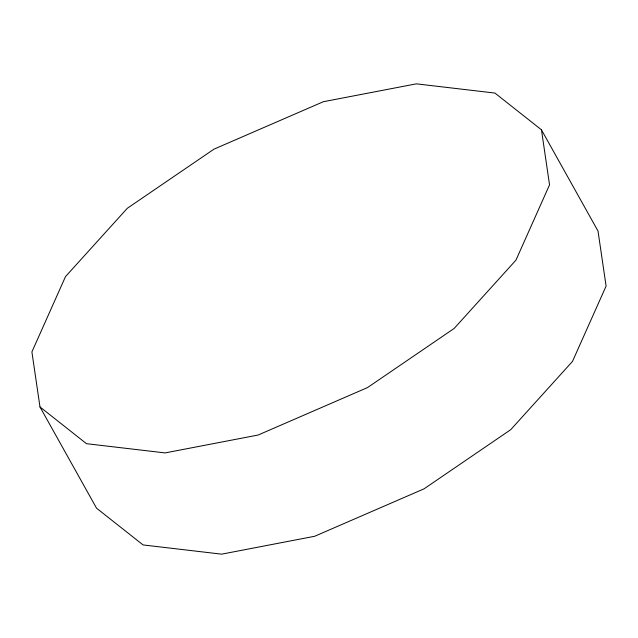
<?xml version="1.0" encoding="UTF-8"?>
<svg xmlns="http://www.w3.org/2000/svg" width="638" height="638" viewBox="0 0 638 638"><rect width="100%" height="100%" fill="white"/><g stroke="black" fill="none" stroke-linecap="round" stroke-linejoin="round"><path stroke-width="0.96" d="M541.455 129.817L494.936 93.068L416.359 83.841L323.338 101.721L213.945 149.172L127.281 208.315L65.499 276.605L31.9 351.913L39.987 406.948L96.545 508.183L143.064 544.932L221.641 554.159L314.662 536.279L424.055 488.828L510.719 429.685L572.501 361.395L606.1 286.087L598.013 231.052L541.455 129.817L549.541 184.853L515.943 260.152L454.16 328.442L367.504 387.585L258.103 435.036L165.083 452.916L86.505 443.689L39.987 406.948"/></g></svg>
